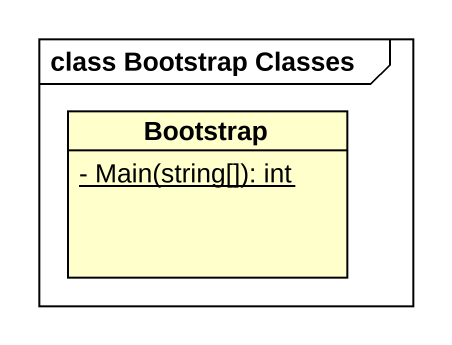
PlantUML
@startuml
mainframe class Bootstrap Classes
hide circle
hide empty members
skinparam classAttributeIconSize 0
class Bootstrap {
  {static} - Main(string[]): int
}
@enduml
